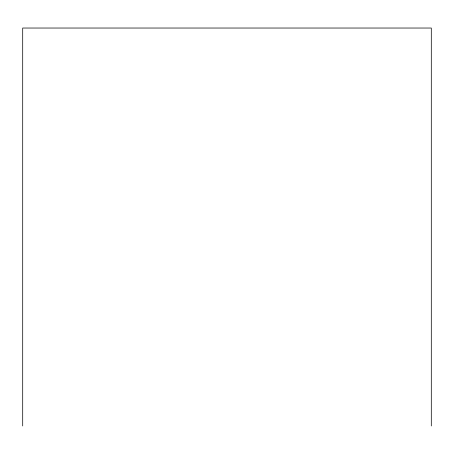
<?xml version="1.0" encoding="UTF-8"?>
<svg xmlns="http://www.w3.org/2000/svg" width="454" height="454" viewBox="0 0 454 454"><rect width="100%" height="100%" fill="white"/><g stroke="black" fill="none" stroke-linecap="round" stroke-linejoin="round"><path stroke-width="0.68" d="M431.3 425.966L431.3 28.034L22.7 28.034L22.7 425.966"/></g></svg>
